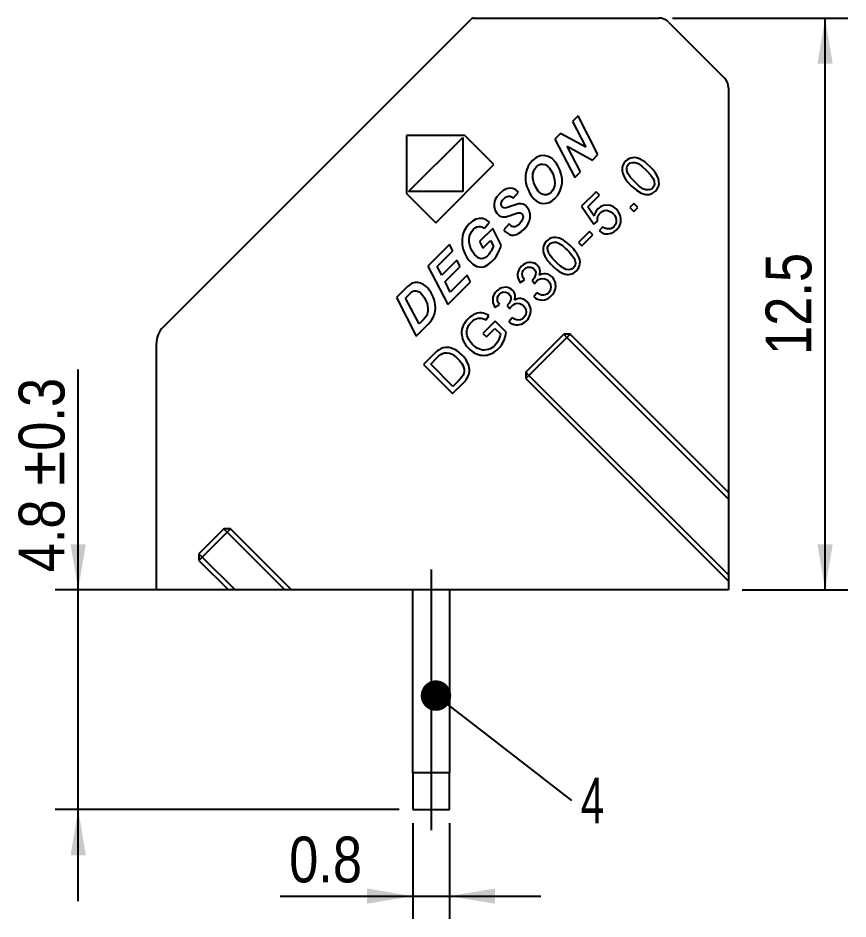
# Model space of a CAD drawing. Header units: millimetres. Extents: x 6 to 292, y 5 to 204.
# Drawn here: x 144.05 to 189.39, y 39.51 to 88.74 of the extents above; entities that cross this region are included whole.
import ezdxf
from ezdxf import colors
from ezdxf.entities.mleader import LeaderData, LeaderLine
from ezdxf.enums import TextEntityAlignment as Align
from ezdxf.lldxf.tags import DXFTag
from ezdxf.math import Vec2, Vec3

# ---------------------------------------------------------------- set-up
doc = ezdxf.new("R2010")
doc.units = ezdxf.units.MM
for name, color, linetype in [('200123617', 7, 'Continuous'), ('DV6_尺寸层', 7, 'Continuous'), ('尺寸层', 7, 'Continuous')]:
    doc.layers.add(name, color=color, linetype=linetype)
doc.styles.add('SEACAD_Arial_Narrow', font='ARIALN.TTF', dxfattribs={"width": 0.8})
tags = doc.linetypes.add('CENTER2', pattern=[28.575, 19.05, -3.175, 3.175, -3.175]).pattern_tags.tags
tags[10:11] = [DXFTag(74, 4), DXFTag(75, 0), DXFTag(340, '0'), DXFTag(46, 0.0), DXFTag(50, 0.0), DXFTag(44, 0.0), DXFTag(45, 0.0)]
tags[8:9] = [DXFTag(74, 4), DXFTag(75, 0), DXFTag(340, '0'), DXFTag(46, 0.0), DXFTag(50, 0.0), DXFTag(44, 0.0), DXFTag(45, 0.0)]
tags[6:7] = [DXFTag(74, 4), DXFTag(75, 0), DXFTag(340, '0'), DXFTag(46, 0.0), DXFTag(50, 0.0), DXFTag(44, 0.0), DXFTag(45, 0.0)]
tags[4:5] = [DXFTag(74, 4), DXFTag(75, 0), DXFTag(340, '0'), DXFTag(46, 0.0), DXFTag(50, 0.0), DXFTag(44, 0.0), DXFTag(45, 0.0)]
doc.dimstyles.new('DEGSON', dxfattribs={"dimtxt": 2.5, "dimasz": 2.5, "dimexe": 1.25, "dimexo": 0.75, "dimgap": 0.75, "dimtad": 1, "dimdec": 3, "dimlfac": 0.4, "dimdsep": 46, "dimtxsty": 'SEACAD_Arial_Narrow', "dimblk1": '_SE_FILLED', "dimblk2": '_SE_FILLED', "dimsah": 1, "dimcen": 1.25, "dimadec": 1, "dimazin": 0, "dimtfac": 0.7, "dimtdec": 3, "dimtmove": 0, "dimatfit": 3, "dimfxl": 1, "dimtolj": 1, "dimarcsym": 0})

# ---------------------------------------------------------------- blocks, each defined once
blk = doc.blocks.new('_DOT')
at = {"color": 0}
blk.add_line((0, 0), (-1, 0), dxfattribs=at)
at = {"color": 0, "const_width": 0.333}
blk.add_lwpolyline([(-0.1665, 0, 1), (0.1665, 0, 1)], format="xyb", close=True, dxfattribs=at)
blk = doc.blocks.new('SE6')
at = {"layer": '200123617', "color": 7, "linetype": 'Continuous'}
for p, q in [((151.982, 71.855), (168.793, 88.666)), ((168.97, 88.739), (179.055, 88.739)), ((179.586, 88.519), (182.646, 85.459)), ((182.866, 84.928), (182.866, 62.811)), ((174.651, 83.39), (174.347, 83.085)), ((175.735, 81.286), (174.651, 83.39)), ((174.347, 83.085), (175.072, 81.677)), ((168.457, 82.322), (165.279, 82.322)), ((165.279, 82.322), (165.279, 79.144)), ((170.048, 80.731), (168.457, 82.322)), ((173.692, 82.431), (173.386, 82.124)), ((175.072, 81.677), (173.692, 82.431)), ((165.391, 79.256), (168.345, 82.21)), ((168.345, 82.21), (168.345, 79.256)), ((173.386, 82.124), (174.47, 80.02)), ((174.775, 80.326), (174.047, 81.74)), ((174.047, 81.74), (175.429, 80.98)), ((175.429, 80.98), (175.735, 81.286)), ((172.026, 80.799), (171.922, 80.635)), ((172.159, 80.952), (172.026, 80.799)), ((172.362, 81.114), (172.159, 80.952)), ((172.576, 81.205), (172.362, 81.114)), ((172.485, 80.706), (172.603, 80.753)), ((172.8, 81.225), (172.576, 81.205)), ((172.603, 80.753), (172.73, 80.76)), ((172.73, 80.76), (172.857, 80.727)), ((173.022, 81.176), (172.8, 81.225)), ((173.227, 81.056), (173.022, 81.176)), ((173.415, 80.867), (173.227, 81.056)), ((173.55, 80.668), (173.415, 80.867)), ((177.149, 80.791), (177.084, 80.664)), ((177.248, 80.911), (177.149, 80.791)), ((177.336, 80.987), (177.248, 80.911)), ((177.428, 81.045), (177.336, 80.987)), ((177.337, 80.65), (177.408, 80.747)), ((177.408, 80.747), (177.508, 80.819)), ((177.525, 81.084), (177.428, 81.045)), ((177.508, 80.819), (177.628, 80.852)), ((177.625, 81.105), (177.525, 81.084)), ((177.727, 81.109), (177.625, 81.105)), ((177.628, 80.852), (177.766, 80.846)), ((177.833, 81.095), (177.727, 81.109)), ((177.766, 80.846), (177.932, 80.782)), ((177.942, 81.064), (177.833, 81.095)), ((177.932, 80.782), (178.137, 80.638)), ((178.053, 81.018), (177.942, 81.064)), ((178.169, 80.957), (178.053, 81.018)), ((178.292, 80.873), (178.169, 80.957)), ((178.43, 80.76), (178.292, 80.873)), ((178.581, 80.616), (178.43, 80.76)), ((166.87, 77.553), (170.048, 80.731)), ((171.796, 80.275), (171.773, 80.09)), ((171.845, 80.458), (171.796, 80.275)), ((171.922, 80.635), (171.845, 80.458)), ((172.185, 80.23), (172.248, 80.444)), ((172.248, 80.444), (172.376, 80.621)), ((172.376, 80.621), (172.485, 80.706)), ((172.857, 80.727), (172.978, 80.651)), ((172.978, 80.651), (173.093, 80.533)), ((173.093, 80.533), (173.185, 80.398)), ((173.185, 80.398), (173.261, 80.243)), ((173.655, 80.448), (173.55, 80.668)), ((173.731, 80.205), (173.655, 80.448)), ((174.47, 80.02), (174.775, 80.326)), ((177.084, 80.664), (177.053, 80.529)), ((177.053, 80.529), (177.054, 80.388)), ((177.054, 80.388), (177.085, 80.242)), ((177.303, 80.541), (177.337, 80.65)), ((177.307, 80.417), (177.303, 80.541)), ((177.375, 80.237), (177.307, 80.417)), ((178.137, 80.638), (178.38, 80.416)), ((178.38, 80.416), (178.601, 80.174)), ((178.749, 80.435), (178.581, 80.616)), ((178.881, 80.265), (178.749, 80.435)), ((178.976, 80.107), (178.881, 80.265)), ((171.773, 80.09), (171.776, 79.901)), ((171.776, 79.901), (171.803, 79.71)), ((172.185, 79.981), (172.185, 80.23)), ((172.238, 79.727), (172.185, 79.981)), ((173.261, 80.243), (173.321, 80.068)), ((173.321, 80.068), (173.359, 79.89)), ((173.359, 79.89), (173.37, 79.724)), ((173.771, 79.956), (173.731, 80.205)), ((173.772, 79.714), (173.771, 79.956)), ((177.085, 80.242), (177.146, 80.091)), ((177.146, 80.091), (177.241, 79.932)), ((177.241, 79.932), (177.373, 79.761)), ((177.373, 79.761), (177.543, 79.578)), ((177.521, 80.024), (177.375, 80.237)), ((177.743, 79.779), (177.521, 80.024)), ((177.986, 79.557), (177.743, 79.779)), ((178.601, 80.174), (178.744, 79.969)), ((178.744, 79.969), (178.809, 79.802)), ((178.809, 79.802), (178.816, 79.664)), ((179.037, 79.956), (178.976, 80.107)), ((179.068, 79.81), (179.037, 79.956)), ((179.069, 79.668), (179.068, 79.81)), ((170.553, 79.316), (170.367, 79.159)), ((170.736, 79.412), (170.553, 79.316)), ((170.918, 79.448), (170.736, 79.412)), ((171.091, 79.426), (170.918, 79.448)), ((171.252, 79.353), (171.091, 79.426)), ((171.398, 79.227), (171.252, 79.353)), ((171.803, 79.71), (171.855, 79.519)), ((171.855, 79.519), (171.931, 79.327)), ((171.931, 79.327), (171.998, 79.189)), ((172.333, 79.494), (172.238, 79.727)), ((172.471, 79.285), (172.333, 79.494)), ((172.574, 79.181), (172.471, 79.285)), ((173.256, 79.317), (173.177, 79.219)), ((173.315, 79.435), (173.256, 79.317)), ((173.354, 79.571), (173.315, 79.435)), ((173.37, 79.724), (173.354, 79.571)), ((173.653, 79.26), (173.732, 79.48)), ((173.732, 79.48), (173.772, 79.714)), ((177.543, 79.578), (177.831, 79.325)), ((177.831, 79.325), (178.1, 79.161)), ((178.19, 79.414), (177.986, 79.557)), ((178.357, 79.349), (178.19, 79.414)), ((178.495, 79.343), (178.357, 79.349)), ((178.614, 79.375), (178.495, 79.343)), ((178.713, 79.445), (178.614, 79.375)), ((178.784, 79.545), (178.713, 79.445)), ((178.713, 79.161), (178.874, 79.285)), ((178.816, 79.664), (178.784, 79.545)), ((178.874, 79.285), (178.973, 79.405)), ((178.973, 79.405), (179.039, 79.533)), ((179.039, 79.533), (179.069, 79.668)), ((165.279, 79.144), (166.87, 77.553)), ((168.345, 79.256), (165.391, 79.256)), ((170.109, 78.784), (170.063, 78.59)), ((170.21, 78.973), (170.109, 78.784)), ((170.367, 79.159), (170.21, 78.973)), ((170.468, 78.698), (170.518, 78.78)), ((170.518, 78.78), (170.595, 78.868)), ((170.595, 78.868), (170.686, 78.945)), ((170.686, 78.945), (170.773, 78.992)), ((170.773, 78.992), (170.858, 79.009)), ((170.858, 79.009), (170.94, 78.998)), ((170.94, 78.998), (171.019, 78.961)), ((171.019, 78.961), (171.096, 78.897)), ((171.096, 78.897), (171.398, 79.227)), ((171.998, 79.189), (172.072, 79.065)), ((172.072, 79.065), (172.152, 78.954)), ((172.152, 78.954), (172.25, 78.848)), ((172.25, 78.848), (172.36, 78.757)), ((172.689, 79.112), (172.574, 79.181)), ((172.815, 79.079), (172.689, 79.112)), ((172.944, 79.085), (172.815, 79.079)), ((173.065, 79.131), (172.944, 79.085)), ((173.177, 79.219), (173.065, 79.131)), ((173.234, 78.751), (173.385, 78.879)), ((173.385, 78.879), (173.537, 79.06)), ((173.537, 79.06), (173.653, 79.26)), ((175.636, 79.242), (174.844, 78.45)), ((175.188, 78.42), (175.823, 79.055)), ((175.823, 79.055), (175.636, 79.242)), ((178.1, 79.161), (178.347, 79.088)), ((178.347, 79.088), (178.537, 79.095)), ((178.537, 79.095), (178.713, 79.161)), ((170.063, 78.59), (170.067, 78.402)), ((170.067, 78.402), (170.117, 78.23)), ((170.442, 78.55), (170.444, 78.621)), ((170.458, 78.486), (170.442, 78.55)), ((170.444, 78.621), (170.468, 78.698)), ((170.493, 78.429), (170.458, 78.486)), ((170.537, 78.387), (170.493, 78.429)), ((170.588, 78.363), (170.537, 78.387)), ((170.647, 78.356), (170.588, 78.363)), ((170.727, 78.368), (170.647, 78.356)), ((170.842, 78.4), (170.727, 78.368)), ((170.994, 78.453), (170.842, 78.4)), ((171.221, 78.532), (170.994, 78.453)), ((171.394, 78.578), (171.221, 78.532)), ((171.515, 78.59), (171.394, 78.578)), ((171.648, 78.564), (171.515, 78.59)), ((171.768, 78.497), (171.648, 78.564)), ((171.875, 78.391), (171.768, 78.497)), ((171.976, 78.224), (171.875, 78.391)), ((172.36, 78.757), (172.484, 78.681)), ((172.484, 78.681), (172.62, 78.628)), ((172.62, 78.628), (172.765, 78.607)), ((172.765, 78.607), (172.921, 78.617)), ((172.921, 78.617), (173.079, 78.663)), ((173.079, 78.663), (173.234, 78.751)), ((174.844, 78.45), (175.508, 77.478)), ((175.529, 77.906), (175.188, 78.42)), ((175.73, 78.307), (175.638, 78.193)), ((175.878, 78.423), (175.73, 78.307)), ((176.043, 78.492), (175.878, 78.423)), ((176.227, 78.514), (176.043, 78.492)), ((176.412, 78.489), (176.227, 78.514)), ((176.583, 78.413), (176.412, 78.489)), ((176.741, 78.286), (176.583, 78.413)), ((176.865, 78.135), (176.741, 78.286)), ((177.696, 78.607), (177.473, 78.384)), ((177.473, 78.384), (177.696, 78.161)), ((177.919, 78.384), (177.696, 78.607)), ((177.696, 78.161), (177.919, 78.384)), ((169.251, 77.787), (169.064, 77.742)), ((169.437, 77.776), (169.251, 77.787)), ((170.117, 78.23), (170.213, 78.073)), ((170.213, 78.073), (170.284, 77.997)), ((170.284, 77.997), (170.36, 77.939)), ((170.36, 77.939), (170.441, 77.898)), ((170.441, 77.898), (170.526, 77.876)), ((170.526, 77.876), (170.612, 77.869)), ((170.612, 77.869), (170.7, 77.878)), ((170.7, 77.878), (170.802, 77.903)), ((170.802, 77.903), (170.932, 77.943)), ((170.932, 77.943), (171.09, 77.999)), ((171.09, 77.999), (171.24, 78.053)), ((171.24, 78.053), (171.35, 78.085)), ((171.35, 78.085), (171.419, 78.097)), ((171.419, 78.097), (171.483, 78.09)), ((171.483, 78.09), (171.539, 78.066)), ((171.539, 78.066), (171.585, 78.022)), ((171.585, 78.022), (171.623, 77.957)), ((171.637, 77.796), (171.607, 77.703)), ((171.623, 77.957), (171.64, 77.882)), ((171.64, 77.882), (171.637, 77.796)), ((172.027, 78.035), (171.976, 78.224)), ((171.976, 77.606), (172.028, 77.824)), ((172.028, 77.824), (172.027, 78.035)), ((175.571, 78.059), (175.529, 77.906)), ((175.638, 78.193), (175.571, 78.059)), ((175.705, 77.713), (175.708, 77.79)), ((175.708, 77.79), (175.723, 77.869)), ((175.723, 77.869), (175.752, 77.945)), ((175.752, 77.945), (175.795, 78.016)), ((175.795, 78.016), (175.851, 78.082)), ((175.851, 78.082), (175.957, 78.166)), ((175.957, 78.166), (176.071, 78.216)), ((176.071, 78.216), (176.194, 78.232)), ((176.194, 78.232), (176.318, 78.211)), ((176.318, 78.211), (176.437, 78.155)), ((176.437, 78.155), (176.551, 78.061)), ((176.551, 78.061), (176.65, 77.941)), ((176.65, 77.941), (176.711, 77.814)), ((176.711, 77.814), (176.736, 77.681)), ((176.948, 77.968), (176.865, 78.135)), ((176.989, 77.787), (176.948, 77.968)), ((176.982, 77.565), (176.989, 77.787)), ((168.531, 77.293), (168.413, 77.08)), ((168.694, 77.486), (168.531, 77.293)), ((168.878, 77.642), (168.694, 77.486)), ((169.064, 77.742), (168.878, 77.642)), ((169.025, 77.272), (169.12, 77.321)), ((169.12, 77.321), (169.219, 77.344)), ((169.219, 77.344), (169.32, 77.34)), ((169.32, 77.34), (169.424, 77.307)), ((169.424, 77.307), (169.53, 77.248)), ((169.621, 77.711), (169.437, 77.776)), ((169.53, 77.248), (169.804, 77.592)), ((169.804, 77.592), (169.621, 77.711)), ((170.885, 77.501), (170.587, 77.171)), ((170.972, 77.411), (170.885, 77.501)), ((171.048, 77.353), (170.972, 77.411)), ((171.114, 77.328), (171.048, 77.353)), ((171.218, 77.337), (171.114, 77.328)), ((171.331, 77.394), (171.218, 77.337)), ((171.455, 77.499), (171.331, 77.394)), ((171.547, 77.604), (171.455, 77.499)), ((171.607, 77.703), (171.547, 77.604)), ((171.696, 77.193), (171.866, 77.395)), ((171.866, 77.395), (171.976, 77.606)), ((175.508, 77.478), (175.715, 77.638)), ((175.715, 77.638), (175.705, 77.713)), ((175.996, 77.331), (175.808, 77.108)), ((176.11, 77.261), (175.996, 77.331)), ((176.604, 77.336), (176.521, 77.27)), ((176.681, 77.437), (176.604, 77.336)), ((176.725, 77.552), (176.681, 77.437)), ((176.736, 77.681), (176.725, 77.552)), ((176.764, 77.175), (176.907, 77.361)), ((176.907, 77.361), (176.982, 77.565)), ((168.339, 76.848), (168.308, 76.604)), ((168.413, 77.08), (168.339, 76.848)), ((168.69, 76.657), (168.714, 76.811)), ((168.714, 76.811), (168.765, 76.954)), ((168.765, 76.954), (168.838, 77.081)), ((168.838, 77.081), (168.933, 77.195)), ((168.933, 77.195), (169.025, 77.272)), ((169.984, 77.238), (169.271, 76.524)), ((170.449, 76.334), (169.984, 77.238)), ((170.587, 77.171), (170.683, 77.061)), ((170.683, 77.061), (170.786, 76.976)), ((170.786, 76.976), (170.896, 76.914)), ((170.896, 76.914), (171.015, 76.881)), ((171.015, 76.881), (171.142, 76.88)), ((171.142, 76.88), (171.279, 76.913)), ((171.279, 76.913), (171.42, 76.977)), ((171.42, 76.977), (171.559, 77.07)), ((171.559, 77.07), (171.696, 77.193)), ((175.266, 77.08), (174.665, 76.479)), ((174.862, 76.283), (175.462, 76.883)), ((175.462, 76.883), (175.266, 77.08)), ((175.808, 77.108), (175.96, 77.009)), ((175.96, 77.009), (176.119, 76.954)), ((176.22, 77.221), (176.11, 77.261)), ((176.119, 76.954), (176.288, 76.942)), ((176.327, 77.211), (176.22, 77.221)), ((176.288, 76.942), (176.456, 76.975)), ((176.429, 77.228), (176.327, 77.211)), ((176.521, 77.27), (176.429, 77.228)), ((176.456, 76.975), (176.615, 77.053)), ((176.615, 77.053), (176.764, 77.175)), ((167.629, 76.368), (166.448, 75.186)), ((167.811, 76.016), (167.629, 76.368)), ((168.308, 76.604), (168.321, 76.351)), ((168.321, 76.351), (168.377, 76.091)), ((168.697, 76.493), (168.69, 76.657)), ((168.734, 76.32), (168.697, 76.493)), ((168.798, 76.146), (168.734, 76.32)), ((169.271, 76.524), (169.452, 76.172)), ((169.452, 76.172), (169.859, 76.579)), ((169.859, 76.579), (170.02, 76.267)), ((170.404, 76.186), (170.449, 76.334)), ((172.796, 76.369), (172.757, 76.272)), ((172.855, 76.462), (172.796, 76.369)), ((172.932, 76.551), (172.855, 76.462)), ((173.02, 76.627), (172.932, 76.551)), ((173.112, 76.685), (173.02, 76.627)), ((173.021, 76.291), (173.092, 76.387)), ((173.092, 76.387), (173.165, 76.445)), ((173.208, 76.724), (173.112, 76.685)), ((173.165, 76.445), (173.249, 76.48)), ((173.308, 76.745), (173.208, 76.724)), ((173.249, 76.48), (173.344, 76.494)), ((173.411, 76.749), (173.308, 76.745)), ((173.344, 76.494), (173.449, 76.486)), ((173.517, 76.735), (173.411, 76.749)), ((173.449, 76.486), (173.507, 76.471)), ((173.507, 76.471), (173.57, 76.445)), ((173.625, 76.704), (173.517, 76.735)), ((173.57, 76.445), (173.639, 76.408)), ((173.737, 76.658), (173.625, 76.704)), ((173.639, 76.408), (173.713, 76.36)), ((173.713, 76.36), (173.793, 76.301)), ((173.852, 76.597), (173.737, 76.658)), ((173.925, 76.55), (173.852, 76.597)), ((174.002, 76.493), (173.925, 76.55)), ((174.084, 76.425), (174.002, 76.493)), ((174.172, 76.346), (174.084, 76.425)), ((174.264, 76.257), (174.172, 76.346)), ((174.665, 76.479), (174.862, 76.283)), ((166.957, 75.163), (167.811, 76.016)), ((168.377, 76.091), (168.454, 75.879)), ((168.454, 75.879), (168.555, 75.683)), ((168.884, 75.982), (168.798, 76.146)), ((168.994, 75.826), (168.884, 75.982)), ((169.113, 75.7), (168.994, 75.826)), ((169.771, 75.822), (169.703, 75.747)), ((169.834, 75.905), (169.771, 75.822)), ((169.893, 75.997), (169.834, 75.905)), ((169.944, 76.091), (169.893, 75.997)), ((169.987, 76.181), (169.944, 76.091)), ((170.02, 76.267), (169.987, 76.181)), ((170.167, 75.713), (170.262, 75.871)), ((170.262, 75.871), (170.341, 76.032)), ((170.341, 76.032), (170.404, 76.186)), ((172.737, 76.17), (172.735, 76.064)), ((172.735, 76.064), (172.75, 75.956)), ((172.757, 76.272), (172.737, 76.17)), ((172.75, 75.956), (172.782, 75.845)), ((172.782, 75.845), (172.83, 75.732)), ((172.987, 76.181), (173.021, 76.291)), ((172.991, 76.058), (172.987, 76.181)), ((173.005, 76.002), (172.991, 76.058)), ((173.028, 75.942), (173.005, 76.002)), ((173.059, 75.878), (173.028, 75.942)), ((173.099, 75.811), (173.059, 75.878)), ((173.793, 76.301), (173.877, 76.23)), ((173.877, 76.23), (173.968, 76.149)), ((173.968, 76.149), (174.063, 76.056)), ((174.063, 76.056), (174.155, 75.961)), ((174.155, 75.961), (174.236, 75.871)), ((174.236, 75.871), (174.306, 75.787)), ((174.34, 76.178), (174.264, 76.257)), ((174.41, 76.101), (174.34, 76.178)), ((174.473, 76.026), (174.41, 76.101)), ((174.53, 75.953), (174.473, 76.026)), ((174.579, 75.883), (174.53, 75.953)), ((174.622, 75.814), (174.579, 75.883)), ((168.028, 75.51), (167.203, 74.685)), ((168.209, 75.158), (168.028, 75.51)), ((168.555, 75.683), (168.68, 75.503)), ((168.68, 75.503), (168.894, 75.29)), ((169.232, 75.62), (169.113, 75.7)), ((169.35, 75.586), (169.232, 75.62)), ((169.468, 75.597), (169.35, 75.586)), ((169.585, 75.651), (169.468, 75.597)), ((169.703, 75.747), (169.585, 75.651)), ((169.744, 75.27), (169.939, 75.435)), ((169.939, 75.435), (170.059, 75.568)), ((170.059, 75.568), (170.167, 75.713)), ((171.849, 75.356), (171.742, 75.312)), ((171.958, 75.381), (171.849, 75.356)), ((172.064, 75.386), (171.958, 75.381)), ((172.169, 75.371), (172.064, 75.386)), ((172.267, 75.338), (172.169, 75.371)), ((172.355, 75.289), (172.267, 75.338)), ((172.83, 75.732), (172.866, 75.665)), ((172.866, 75.665), (172.909, 75.596)), ((172.909, 75.596), (172.959, 75.525)), ((172.959, 75.525), (173.015, 75.452)), ((173.015, 75.452), (173.079, 75.376)), ((173.079, 75.376), (173.149, 75.299)), ((173.147, 75.74), (173.099, 75.811)), ((173.204, 75.665), (173.147, 75.74)), ((173.27, 75.587), (173.204, 75.665)), ((173.344, 75.505), (173.27, 75.587)), ((173.427, 75.42), (173.344, 75.505)), ((173.522, 75.328), (173.427, 75.42)), ((173.612, 75.246), (173.522, 75.328)), ((174.306, 75.787), (174.366, 75.708)), ((174.366, 75.708), (174.414, 75.634)), ((174.414, 75.634), (174.451, 75.565)), ((174.451, 75.565), (174.477, 75.502)), ((174.477, 75.502), (174.492, 75.443)), ((174.5, 75.338), (174.487, 75.243)), ((174.492, 75.443), (174.5, 75.338)), ((174.658, 75.748), (174.622, 75.814)), ((174.707, 75.634), (174.658, 75.748)), ((174.739, 75.523), (174.707, 75.634)), ((174.754, 75.415), (174.739, 75.523)), ((174.752, 75.309), (174.754, 75.415)), ((166.448, 75.186), (167.531, 73.082)), ((167.203, 74.685), (166.957, 75.163)), ((167.384, 74.333), (168.209, 75.158)), ((168.894, 75.29), (169.122, 75.166)), ((169.122, 75.166), (169.366, 75.13)), ((169.366, 75.13), (169.553, 75.168)), ((169.553, 75.168), (169.744, 75.27)), ((171.36, 74.84), (171.345, 74.748)), ((171.388, 74.929), (171.36, 74.84)), ((171.429, 75.014), (171.388, 74.929)), ((171.484, 75.095), (171.429, 75.014)), ((171.553, 75.172), (171.484, 75.095)), ((171.644, 75.25), (171.553, 75.172)), ((171.6, 74.754), (171.615, 74.849)), ((171.615, 74.849), (171.654, 74.936)), ((171.742, 75.312), (171.644, 75.25)), ((171.654, 74.936), (171.718, 75.015)), ((171.718, 75.015), (171.798, 75.08)), ((171.798, 75.08), (171.884, 75.119)), ((171.884, 75.119), (171.976, 75.133)), ((171.976, 75.133), (172.068, 75.122)), ((172.068, 75.122), (172.151, 75.087)), ((172.151, 75.087), (172.227, 75.028)), ((172.227, 75.028), (172.299, 74.934)), ((172.299, 74.934), (172.332, 74.834)), ((172.332, 74.834), (172.328, 74.727)), ((172.432, 75.224), (172.355, 75.289)), ((172.493, 75.151), (172.432, 75.224)), ((172.537, 75.07), (172.493, 75.151)), ((172.565, 74.981), (172.537, 75.07)), ((172.564, 74.786), (172.574, 74.885)), ((172.574, 74.885), (172.565, 74.981)), ((173.149, 75.299), (173.226, 75.219)), ((173.226, 75.219), (173.307, 75.141)), ((173.307, 75.141), (173.386, 75.07)), ((173.386, 75.07), (173.464, 75.005)), ((173.464, 75.005), (173.54, 74.947)), ((173.54, 74.947), (173.615, 74.896)), ((173.697, 75.176), (173.612, 75.246)), ((173.615, 74.896), (173.688, 74.852)), ((173.688, 74.852), (173.759, 74.814)), ((173.776, 75.117), (173.697, 75.176)), ((173.85, 75.069), (173.776, 75.117)), ((173.919, 75.032), (173.85, 75.069)), ((173.982, 75.006), (173.919, 75.032)), ((174.04, 74.99), (173.982, 75.006)), ((174.146, 74.982), (174.04, 74.99)), ((174.24, 74.996), (174.146, 74.982)), ((174.323, 75.03), (174.24, 74.996)), ((174.396, 75.087), (174.323, 75.03)), ((174.453, 75.16), (174.396, 75.087)), ((174.396, 74.802), (174.478, 74.857)), ((174.487, 75.243), (174.453, 75.16)), ((174.478, 74.857), (174.556, 74.926)), ((174.556, 74.926), (174.634, 75.016)), ((174.634, 75.016), (174.693, 75.11)), ((174.693, 75.11), (174.732, 75.207)), ((174.732, 75.207), (174.752, 75.309)), ((168.596, 74.679), (167.669, 73.752)), ((168.776, 74.327), (168.596, 74.679)), ((171.345, 74.748), (171.345, 74.654)), ((171.345, 74.654), (171.359, 74.561)), ((171.359, 74.561), (171.387, 74.467)), ((171.387, 74.467), (171.43, 74.374)), ((171.43, 74.374), (171.487, 74.281)), ((171.487, 74.281), (171.717, 74.441)), ((171.611, 74.654), (171.6, 74.754)), ((171.65, 74.549), (171.611, 74.654)), ((171.717, 74.441), (171.65, 74.549)), ((172.148, 74.419), (172.135, 74.408)), ((172.135, 74.408), (172.285, 74.215)), ((172.159, 74.429), (172.148, 74.419)), ((172.169, 74.437), (172.159, 74.429)), ((172.242, 74.525), (172.169, 74.437)), ((172.295, 74.621), (172.242, 74.525)), ((172.328, 74.727), (172.295, 74.621)), ((172.363, 74.332), (172.4, 74.374)), ((172.4, 74.374), (172.495, 74.45)), ((172.495, 74.45), (172.599, 74.495)), ((172.535, 74.682), (172.564, 74.786)), ((172.652, 74.74), (172.535, 74.682)), ((172.599, 74.495), (172.712, 74.511)), ((172.77, 74.768), (172.652, 74.74)), ((172.712, 74.511), (172.824, 74.496)), ((172.89, 74.767), (172.77, 74.768)), ((172.824, 74.496), (172.927, 74.451)), ((173.007, 74.736), (172.89, 74.767)), ((172.927, 74.451), (173.021, 74.376)), ((173.118, 74.676), (173.007, 74.736)), ((173.021, 74.376), (173.1, 74.277)), ((173.224, 74.588), (173.118, 74.676)), ((173.287, 74.516), (173.224, 74.588)), ((173.339, 74.439), (173.287, 74.516)), ((173.379, 74.358), (173.339, 74.439)), ((173.406, 74.271), (173.379, 74.358)), ((173.759, 74.814), (173.829, 74.783)), ((173.829, 74.783), (173.898, 74.758)), ((173.898, 74.758), (173.965, 74.741)), ((173.965, 74.741), (174.03, 74.73)), ((174.03, 74.73), (174.127, 74.726)), ((174.127, 74.726), (174.221, 74.737)), ((174.221, 74.737), (174.31, 74.762)), ((174.31, 74.762), (174.396, 74.802)), ((165.152, 73.89), (164.722, 73.461)), ((165.258, 73.995), (165.152, 73.89)), ((165.336, 74.069), (165.258, 73.995)), ((165.386, 74.114), (165.336, 74.069)), ((165.457, 74.167), (165.386, 74.114)), ((165.528, 74.211), (165.457, 74.167)), ((165.599, 74.246), (165.528, 74.211)), ((165.669, 74.27), (165.599, 74.246)), ((165.741, 74.286), (165.669, 74.27)), ((165.815, 74.292), (165.741, 74.286)), ((165.891, 74.289), (165.815, 74.292)), ((165.966, 74.277), (165.891, 74.289)), ((166.043, 74.255), (165.966, 74.277)), ((166.119, 74.223), (166.043, 74.255)), ((166.196, 74.181), (166.119, 74.223)), ((166.272, 74.129), (166.196, 74.181)), ((166.347, 74.066), (166.272, 74.129)), ((166.421, 73.993), (166.347, 74.066)), ((166.493, 73.909), (166.421, 73.993)), ((166.629, 73.714), (166.493, 73.909)), ((167.669, 73.752), (167.384, 74.333)), ((167.531, 73.082), (168.776, 74.327)), ((170.284, 73.891), (170.193, 73.813)), ((170.383, 73.952), (170.284, 73.891)), ((170.489, 73.996), (170.383, 73.952)), ((170.598, 74.022), (170.489, 73.996)), ((170.705, 74.027), (170.598, 74.022)), ((170.809, 74.011), (170.705, 74.027)), ((170.907, 73.978), (170.809, 74.011)), ((170.995, 73.929), (170.907, 73.978)), ((171.073, 73.864), (170.995, 73.929)), ((171.133, 73.792), (171.073, 73.864)), ((172.285, 74.215), (172.324, 74.279)), ((172.324, 74.279), (172.363, 74.332)), ((173.1, 74.277), (173.147, 74.166)), ((173.148, 73.924), (173.102, 73.814)), ((173.147, 74.166), (173.163, 74.045)), ((173.163, 74.045), (173.148, 73.924)), ((173.362, 73.802), (173.396, 73.892)), ((173.396, 73.892), (173.417, 73.986)), ((173.422, 74.179), (173.406, 74.271)), ((173.417, 73.986), (173.425, 74.083)), ((173.425, 74.083), (173.422, 74.179)), ((164.722, 73.461), (165.805, 71.356)), ((165.228, 73.44), (165.418, 73.63)), ((165.959, 72.022), (165.228, 73.44)), ((165.418, 73.63), (165.507, 73.714)), ((165.507, 73.714), (165.58, 73.774)), ((165.58, 73.774), (165.637, 73.81)), ((165.637, 73.81), (165.71, 73.832)), ((165.71, 73.832), (165.789, 73.835)), ((165.789, 73.835), (165.873, 73.819)), ((165.873, 73.819), (165.962, 73.776)), ((165.962, 73.776), (166.056, 73.7)), ((166.056, 73.7), (166.155, 73.59)), ((166.155, 73.59), (166.26, 73.442)), ((166.26, 73.442), (166.34, 73.292)), ((166.731, 73.512), (166.629, 73.714)), ((166.801, 73.303), (166.731, 73.512)), ((169.986, 73.388), (169.985, 73.295)), ((170, 73.481), (169.986, 73.388)), ((170.028, 73.569), (170, 73.481)), ((170.069, 73.654), (170.028, 73.569)), ((170.125, 73.735), (170.069, 73.654)), ((170.193, 73.813), (170.125, 73.735)), ((170.24, 73.395), (170.255, 73.489)), ((170.251, 73.294), (170.24, 73.395)), ((170.255, 73.489), (170.294, 73.576)), ((170.294, 73.576), (170.358, 73.656)), ((170.358, 73.656), (170.438, 73.72)), ((170.438, 73.72), (170.524, 73.759)), ((170.524, 73.759), (170.617, 73.773)), ((170.617, 73.773), (170.708, 73.762)), ((170.708, 73.762), (170.792, 73.727)), ((170.792, 73.727), (170.867, 73.668)), ((170.867, 73.668), (170.939, 73.574)), ((170.968, 73.367), (170.935, 73.262)), ((170.939, 73.574), (170.973, 73.474)), ((170.973, 73.474), (170.968, 73.367)), ((171.177, 73.711), (171.133, 73.792)), ((171.176, 73.323), (171.205, 73.426)), ((171.292, 73.381), (171.176, 73.323)), ((171.205, 73.621), (171.177, 73.711)), ((171.215, 73.526), (171.205, 73.621)), ((171.205, 73.426), (171.215, 73.526)), ((171.41, 73.409), (171.292, 73.381)), ((171.53, 73.407), (171.41, 73.409)), ((171.647, 73.376), (171.53, 73.407)), ((171.759, 73.317), (171.647, 73.376)), ((172.402, 73.718), (172.232, 73.496)), ((172.232, 73.496), (172.321, 73.432)), ((172.321, 73.432), (172.414, 73.384)), ((172.53, 73.645), (172.402, 73.718)), ((172.414, 73.384), (172.51, 73.351)), ((172.648, 73.603), (172.53, 73.645)), ((172.755, 73.593), (172.648, 73.603)), ((172.854, 73.61), (172.755, 73.593)), ((172.817, 73.344), (172.915, 73.373)), ((172.944, 73.651), (172.854, 73.61)), ((172.915, 73.373), (173.01, 73.418)), ((173.026, 73.716), (172.944, 73.651)), ((173.01, 73.418), (173.1, 73.478)), ((173.102, 73.814), (173.026, 73.716)), ((173.1, 73.478), (173.186, 73.554)), ((173.186, 73.554), (173.257, 73.633)), ((173.257, 73.633), (173.316, 73.716)), ((173.316, 73.716), (173.362, 73.802)), ((166.34, 73.292), (166.396, 73.14)), ((166.396, 73.14), (166.429, 72.991)), ((166.429, 72.991), (166.444, 72.85)), ((166.84, 73.094), (166.801, 73.303)), ((166.835, 72.703), (166.851, 72.894)), ((166.851, 72.894), (166.84, 73.094)), ((169.985, 73.295), (169.999, 73.201)), ((169.999, 73.201), (170.027, 73.108)), ((170.027, 73.108), (170.07, 73.014)), ((170.07, 73.014), (170.127, 72.921)), ((170.127, 72.921), (170.357, 73.082)), ((170.29, 73.19), (170.251, 73.294)), ((170.357, 73.082), (170.29, 73.19)), ((170.789, 73.059), (170.775, 73.048)), ((170.775, 73.048), (170.925, 72.855)), ((170.8, 73.069), (170.789, 73.059)), ((170.809, 73.078), (170.8, 73.069)), ((170.882, 73.165), (170.809, 73.078)), ((170.935, 73.262), (170.882, 73.165)), ((170.925, 72.855), (170.965, 72.919)), ((170.965, 72.919), (171.003, 72.972)), ((171.003, 72.972), (171.041, 73.015)), ((171.041, 73.015), (171.136, 73.09)), ((171.136, 73.09), (171.239, 73.135)), ((171.239, 73.135), (171.352, 73.151)), ((171.352, 73.151), (171.464, 73.136)), ((171.464, 73.136), (171.567, 73.092)), ((171.567, 73.092), (171.662, 73.017)), ((171.662, 73.017), (171.74, 72.917)), ((171.74, 72.917), (171.787, 72.807)), ((171.864, 73.228), (171.759, 73.317)), ((171.928, 73.156), (171.864, 73.228)), ((171.979, 73.08), (171.928, 73.156)), ((172.019, 72.998), (171.979, 73.08)), ((172.047, 72.911), (172.019, 72.998)), ((172.062, 72.82), (172.047, 72.911)), ((172.51, 73.351), (172.61, 73.333)), ((172.61, 73.333), (172.713, 73.331)), ((172.713, 73.331), (172.817, 73.344)), ((166.313, 72.396), (166.232, 72.3)), ((166.367, 72.475), (166.313, 72.396)), ((166.402, 72.549), (166.367, 72.475)), ((166.427, 72.629), (166.402, 72.549)), ((166.441, 72.716), (166.427, 72.629)), ((166.444, 72.85), (166.441, 72.716)), ((166.66, 72.258), (166.742, 72.409)), ((166.742, 72.409), (166.801, 72.558)), ((166.801, 72.558), (166.835, 72.703)), ((168.732, 72.385), (168.644, 72.304)), ((168.822, 72.454), (168.732, 72.385)), ((168.916, 72.513), (168.822, 72.454)), ((169.012, 72.56), (168.916, 72.513)), ((169.14, 72.604), (169.012, 72.56)), ((169.265, 72.625), (169.14, 72.604)), ((169.386, 72.623), (169.265, 72.625)), ((169.477, 72.607), (169.386, 72.623)), ((169.571, 72.578), (169.477, 72.607)), ((169.668, 72.537), (169.571, 72.578)), ((169.629, 72.241), (169.767, 72.483)), ((169.767, 72.483), (169.668, 72.537)), ((171.743, 72.455), (171.666, 72.357)), ((171.789, 72.564), (171.743, 72.455)), ((171.787, 72.807), (171.804, 72.685)), ((171.804, 72.685), (171.789, 72.564)), ((171.956, 72.356), (172.003, 72.443)), ((172.003, 72.443), (172.036, 72.532)), ((172.036, 72.532), (172.057, 72.626)), ((172.057, 72.626), (172.066, 72.723)), ((172.066, 72.723), (172.062, 72.82)), ((165.805, 71.356), (166.367, 71.917)), ((166.125, 72.188), (165.959, 72.022)), ((166.232, 72.3), (166.125, 72.188)), ((166.367, 71.917), (166.494, 72.05)), ((166.494, 72.05), (166.592, 72.163)), ((166.592, 72.163), (166.66, 72.258)), ((168.354, 71.879), (168.321, 71.787)), ((168.395, 71.968), (168.354, 71.879)), ((168.445, 72.056), (168.395, 71.968)), ((168.503, 72.141), (168.445, 72.056)), ((168.569, 72.224), (168.503, 72.141)), ((168.644, 72.304), (168.569, 72.224)), ((168.62, 71.831), (168.67, 71.93)), ((168.67, 71.93), (168.738, 72.028)), ((168.738, 72.028), (168.825, 72.125)), ((168.825, 72.125), (168.908, 72.198)), ((168.908, 72.198), (168.995, 72.257)), ((168.995, 72.257), (169.086, 72.302)), ((169.086, 72.302), (169.178, 72.332)), ((169.178, 72.332), (169.266, 72.346)), ((169.266, 72.346), (169.349, 72.343)), ((169.349, 72.343), (169.435, 72.325)), ((169.435, 72.325), (169.528, 72.29)), ((170.125, 72.173), (169.453, 71.498)), ((169.528, 72.29), (169.629, 72.241)), ((170.715, 71.582), (170.125, 72.173)), ((171.042, 72.358), (170.873, 72.137)), ((170.873, 72.137), (170.962, 72.073)), ((170.962, 72.073), (171.054, 72.024)), ((171.17, 72.285), (171.042, 72.358)), ((171.054, 72.024), (171.151, 71.991)), ((171.151, 71.991), (171.251, 71.973)), ((171.288, 72.244), (171.17, 72.285)), ((171.251, 71.973), (171.354, 71.971)), ((171.396, 72.233), (171.288, 72.244)), ((171.354, 71.971), (171.457, 71.984)), ((171.494, 72.25), (171.396, 72.233)), ((171.457, 71.984), (171.556, 72.013)), ((171.585, 72.291), (171.494, 72.25)), ((171.556, 72.013), (171.65, 72.058)), ((171.666, 72.357), (171.585, 72.291)), ((171.65, 72.058), (171.741, 72.118)), ((171.741, 72.118), (171.827, 72.194)), ((171.827, 72.194), (171.898, 72.273)), ((171.898, 72.273), (171.956, 72.356)), ((168.286, 71.598), (168.284, 71.502)), ((168.284, 71.502), (168.293, 71.405)), ((168.298, 71.693), (168.286, 71.598)), ((168.293, 71.405), (168.312, 71.307)), ((168.321, 71.787), (168.298, 71.693)), ((168.565, 71.546), (168.568, 71.638)), ((168.575, 71.457), (168.565, 71.546)), ((168.568, 71.638), (168.586, 71.733)), ((168.594, 71.371), (168.575, 71.457)), ((168.586, 71.733), (168.62, 71.831)), ((169.453, 71.498), (169.639, 71.311)), ((169.639, 71.311), (170.106, 71.779)), ((170.106, 71.779), (170.403, 71.482)), ((170.39, 71.392), (170.362, 71.288)), ((170.403, 71.482), (170.39, 71.392)), ((170.679, 71.368), (170.7, 71.473)), ((170.7, 71.473), (170.715, 71.582)), ((171.79, 69.389), (173.862, 71.461)), ((173.862, 71.461), (174.039, 71.284)), ((174.216, 71.461), (173.862, 71.461)), ((174.039, 71.284), (174.216, 71.461)), ((182.866, 62.811), (174.216, 71.461)), ((151.616, 57.489), (151.616, 70.971)), ((168.312, 71.307), (168.341, 71.208)), ((168.341, 71.208), (168.374, 71.124)), ((168.374, 71.124), (168.411, 71.043)), ((168.411, 71.043), (168.454, 70.964)), ((168.454, 70.964), (168.502, 70.888)), ((168.622, 71.288), (168.594, 71.371)), ((168.671, 71.186), (168.622, 71.288)), ((168.73, 71.089), (168.671, 71.186)), ((168.801, 70.996), (168.73, 71.089)), ((168.882, 70.907), (168.801, 70.996)), ((168.967, 70.828), (168.882, 70.907)), ((170.188, 70.949), (170.104, 70.853)), ((170.26, 71.056), (170.188, 70.949)), ((170.318, 71.173), (170.26, 71.056)), ((170.362, 71.288), (170.318, 71.173)), ((170.433, 70.823), (170.488, 70.903)), ((170.488, 70.903), (170.538, 70.987)), ((170.538, 70.987), (170.582, 71.076)), ((170.582, 71.076), (170.62, 71.169)), ((170.62, 71.169), (170.652, 71.266)), ((170.652, 71.266), (170.679, 71.368)), ((171.967, 69.212), (174.039, 71.284)), ((174.039, 71.284), (182.866, 62.457)), ((166.836, 70.439), (166.747, 70.353)), ((166.916, 70.511), (166.836, 70.439)), ((166.989, 70.569), (166.916, 70.511)), ((167.053, 70.613), (166.989, 70.569)), ((167.167, 70.673), (167.053, 70.613)), ((167.151, 70.352), (167.237, 70.402)), ((167.282, 70.713), (167.167, 70.673)), ((167.237, 70.402), (167.351, 70.436)), ((167.4, 70.733), (167.282, 70.713)), ((167.351, 70.436), (167.477, 70.442)), ((167.493, 70.736), (167.4, 70.733)), ((167.477, 70.442), (167.616, 70.421)), ((167.586, 70.729), (167.493, 70.736)), ((167.678, 70.712), (167.586, 70.729)), ((167.616, 70.421), (167.688, 70.399)), ((167.769, 70.686), (167.678, 70.712)), ((167.86, 70.649), (167.769, 70.686)), ((167.951, 70.604), (167.86, 70.649)), ((168.041, 70.549), (167.951, 70.604)), ((168.129, 70.486), (168.041, 70.549)), ((168.216, 70.414), (168.129, 70.486)), ((168.301, 70.334), (168.216, 70.414)), ((168.502, 70.888), (168.555, 70.815)), ((168.555, 70.815), (168.614, 70.745)), ((168.614, 70.745), (168.677, 70.677)), ((168.677, 70.677), (168.757, 70.603)), ((168.757, 70.603), (168.84, 70.537)), ((168.84, 70.537), (168.925, 70.478)), ((168.925, 70.478), (169.014, 70.428)), ((169.052, 70.76), (168.967, 70.828)), ((169.014, 70.428), (169.105, 70.385)), ((169.138, 70.703), (169.052, 70.76)), ((169.224, 70.658), (169.138, 70.703)), ((169.311, 70.625), (169.224, 70.658)), ((169.419, 70.598), (169.311, 70.625)), ((169.526, 70.59), (169.419, 70.598)), ((169.632, 70.599), (169.526, 70.59)), ((169.737, 70.625), (169.632, 70.599)), ((169.838, 70.666), (169.737, 70.625)), ((169.933, 70.717), (169.838, 70.666)), ((169.875, 70.384), (169.967, 70.426)), ((170.022, 70.78), (169.933, 70.717)), ((169.967, 70.426), (170.057, 70.476)), ((170.104, 70.853), (170.022, 70.78)), ((170.057, 70.476), (170.143, 70.535)), ((170.143, 70.535), (170.226, 70.601)), ((170.226, 70.601), (170.305, 70.675)), ((170.305, 70.675), (170.372, 70.747)), ((170.372, 70.747), (170.433, 70.823)), ((166.747, 70.353), (166.199, 69.805)), ((166.597, 69.828), (166.932, 70.162)), ((166.932, 70.162), (167.049, 70.272)), ((167.049, 70.272), (167.151, 70.352)), ((167.688, 70.399), (167.763, 70.365)), ((167.763, 70.365), (167.84, 70.32)), ((167.84, 70.32), (167.918, 70.264)), ((167.918, 70.264), (167.999, 70.198)), ((167.999, 70.198), (168.081, 70.12)), ((168.081, 70.12), (168.165, 70.03)), ((168.165, 70.03), (168.237, 69.943)), ((168.237, 69.943), (168.297, 69.856)), ((168.387, 70.243), (168.301, 70.334)), ((168.462, 70.152), (168.387, 70.243)), ((168.526, 70.061), (168.462, 70.152)), ((168.58, 69.97), (168.526, 70.061)), ((168.637, 69.851), (168.58, 69.97)), ((169.105, 70.385), (169.2, 70.35)), ((169.2, 70.35), (169.296, 70.325)), ((169.296, 70.325), (169.392, 70.309)), ((169.392, 70.309), (169.488, 70.304)), ((169.488, 70.304), (169.585, 70.309)), ((169.585, 70.309), (169.682, 70.324)), ((169.682, 70.324), (169.779, 70.35)), ((169.779, 70.35), (169.875, 70.384)), ((166.199, 69.805), (167.79, 68.214)), ((167.813, 68.612), (166.597, 69.828)), ((168.297, 69.856), (168.346, 69.771)), ((168.346, 69.771), (168.393, 69.661)), ((168.393, 69.661), (168.421, 69.555)), ((168.421, 69.555), (168.43, 69.453)), ((168.43, 69.453), (168.424, 69.381)), ((168.678, 69.738), (168.637, 69.851)), ((168.703, 69.629), (168.678, 69.738)), ((168.702, 69.341), (168.714, 69.431)), ((168.715, 69.527), (168.703, 69.629)), ((168.714, 69.431), (168.715, 69.527)), ((168.152, 68.952), (167.813, 68.612)), ((168.247, 69.053), (168.152, 68.952)), ((168.319, 69.145), (168.247, 69.053)), ((168.37, 69.228), (168.319, 69.145)), ((168.404, 69.306), (168.37, 69.228)), ((168.424, 69.381), (168.404, 69.306)), ((168.454, 68.884), (168.53, 68.978)), ((168.53, 68.978), (168.593, 69.071)), ((168.593, 69.071), (168.642, 69.162)), ((168.642, 69.162), (168.679, 69.252)), ((168.679, 69.252), (168.702, 69.341)), ((171.79, 69.389), (171.967, 69.212)), ((171.79, 69.389), (171.79, 69.036)), ((171.79, 69.036), (171.967, 69.212)), ((171.79, 69.036), (182.866, 57.96)), ((182.866, 58.313), (171.967, 69.212)), ((167.79, 68.214), (168.364, 68.788)), ((168.364, 68.788), (168.454, 68.884)), ((182.866, 62.811), (182.866, 62.457)), ((182.866, 62.457), (182.866, 58.313)), ((155.304, 60.823), (153.939, 59.458)), ((155.48, 60.646), (154.116, 59.282)), ((155.48, 60.646), (155.304, 60.823)), ((155.657, 60.823), (155.304, 60.823)), ((155.657, 60.823), (155.48, 60.646)), ((155.48, 60.646), (158.638, 57.489)), ((158.991, 57.489), (155.657, 60.823)), ((154.116, 59.282), (153.939, 59.458)), ((153.939, 59.458), (153.939, 59.105)), ((154.116, 59.282), (153.939, 59.105)), ((153.939, 59.105), (155.555, 57.489)), ((154.116, 59.282), (155.908, 57.489)), ((182.866, 58.313), (182.866, 57.96)), ((182.866, 57.96), (182.866, 57.489)), ((155.555, 57.489), (151.616, 57.489)), ((155.908, 57.489), (155.555, 57.489)), ((158.638, 57.489), (155.908, 57.489)), ((158.991, 57.489), (158.638, 57.489)), ((182.866, 57.489), (158.991, 57.489)), ((165.616, 47.489), (165.616, 57.489)), ((167.616, 57.489), (167.616, 47.489)), ((165.616, 47.489), (165.616, 45.489)), ((167.616, 47.489), (165.616, 47.489)), ((167.616, 45.489), (167.616, 47.489)), ((165.616, 45.489), (167.616, 45.489))]:
    blk.add_line(p, q, dxfattribs=at)
for centre, radius, start, end in [((168.97, 88.489), 0.25, 90, 135), ((179.055, 87.989), 0.75, 45, 90), ((182.116, 84.928), 0.75, 0, 45), ((152.866, 70.971), 1.25, 135, 180)]:
    blk.add_arc(centre, radius, start, end, dxfattribs=at)
at = {"layer": 'DV6_尺寸层', "color": 7, "linetype": 'CENTER2'}
blk.add_line((166.616, 58.596), (166.616, 44.36), dxfattribs=at)
blk = doc.blocks.new('DMBLK9')
at = {"layer": '尺寸层', "linetype": 'Continuous'}
for points in [[(163.116, 40.342), (165.616, 40.759), (163.116, 41.175)], [(170.116, 40.342), (170.116, 41.175), (167.616, 40.759)]]:
    blk.add_hatch(color=7, dxfattribs=at).paths.add_polyline_path(points)
at = {"layer": '尺寸层', "color": 7, "linetype": 'Continuous'}
for p, q in [((165.616, 44.739), (165.616, 39.509)), ((167.616, 44.739), (167.616, 39.509)), ((158.366, 40.759), (172.616, 40.759))]:
    blk.add_line(p, q, dxfattribs=at)
at = {"layer": '尺寸层', "color": 7, "linetype": 'Continuous', "style": 'SEACAD_Arial_Narrow'}
blk.add_text('0.8', height=2.5, dxfattribs=at).set_placement((158.866, 44.009), align=Align.TOP_LEFT)
blk = doc.blocks.new('_SE_FILLED')
at = {"color": 0}
blk.add_line((0, 0), (-1, 0), dxfattribs=at)
blk.add_solid([(0, 0), (-1, -0.1665), (-1, 0.1665), (0, 0)], dxfattribs=at)
blk = doc.blocks.new('DMBLK10')
at = {"layer": '尺寸层', "linetype": 'Continuous'}
for points in [[(146.925, 59.989), (147.341, 57.489), (147.758, 59.989)], [(146.925, 42.989), (147.758, 42.989), (147.341, 45.489)]]:
    blk.add_hatch(color=7, dxfattribs=at).paths.add_polyline_path(points)
at = {"layer": '尺寸层', "color": 7, "linetype": 'Continuous'}
for p, q in [((147.341, 40.489), (147.341, 69.53)), ((155.158, 57.489), (146.091, 57.489)), ((164.866, 45.489), (146.091, 45.489))]:
    blk.add_line(p, q, dxfattribs=at)
at = {"layer": '尺寸层', "color": 7, "linetype": 'Continuous', "style": 'SEACAD_Arial_Narrow'}
for s, p in [('±0.3', (144.091, 63.177)), ('4.8', (144.091, 58.45))]:
    blk.add_text(s, height=2.5, rotation=90, dxfattribs=at).set_placement(p, align=Align.TOP_LEFT)
blk = doc.blocks.new('DMBLK11')
at = {"layer": '尺寸层', "linetype": 'Continuous'}
for points in [[(188.559, 86.239), (188.142, 88.739), (187.726, 86.239)], [(188.559, 59.989), (187.726, 59.989), (188.142, 57.489)]]:
    blk.add_hatch(color=7, dxfattribs=at).paths.add_polyline_path(points)
at = {"layer": '尺寸层', "color": 7, "linetype": 'Continuous'}
for p, q in [((179.805, 88.739), (189.392, 88.739)), ((188.142, 57.489), (188.142, 88.739)), ((183.616, 57.489), (189.392, 57.489))]:
    blk.add_line(p, q, dxfattribs=at)
at = {"layer": '尺寸层', "color": 7, "linetype": 'Continuous', "style": 'SEACAD_Arial_Narrow'}
blk.add_text('12.5', height=2.5, rotation=90, dxfattribs=at).set_placement((184.892, 70.33), align=Align.TOP_LEFT)

msp = doc.modelspace()

# ---------------------------------------------------------------- block references
at = {"layer": '尺寸层'}
msp.add_blockref('SE6', (0, 0), dxfattribs=at)

# ---------------------------------------------------------------- dimensions: what is measured, and where the dimension line sits
at = {"layer": '尺寸层', "color": 7, "linetype": 'Continuous'}
for base, p1, p2, angle, text, picture, middle, dimtype in [((188.1423, 88.7391), (182.8661, 57.4891), (179.0554, 88.7391), 90, '\\A1;<>', 'DMBLK11', (188.1423, 73.1141), 160), ((147.3413, 57.4891), (165.6161, 45.4891), (155.9081, 57.4891), 90, '\\A1;<> ±0.3', 'DMBLK10', (147.3413, 57.9502), 160), ((165.6161, 40.7587), (165.6161, 45.4891), (167.6161, 45.4891), 0, '\\A1;<>', 'DMBLK9', (163.3432, 40.7587), 161)]:
    dim = msp.add_linear_dim(base=base, p1=p1, p2=p2, angle=angle, text=text, dimstyle='DEGSON', dxfattribs=at)
    dim.commit()
    dim.dimension.update_dxf_attribs({"geometry": picture, "text_midpoint": middle, "dimtype": dimtype})

# ---------------------------------------------------------------- leaders
ml = msp.add_multileader_mtext('Standard', dxfattribs=at)
ml.set_content('{\\pxsm0.9;\\fArial Narrow|b0||i0||c0|p34;\\W0.8;4\\P}', color=256)
ml.set_leader_properties()
ml.set_arrow_properties(name='DOT')
ml.build(insert=Vec2(0, 0))
ml.multileader.update_dxf_attribs({"dogleg_length": 0, "arrow_head_size": 2.5})
ctx = ml.context
ctx.base_point, ctx.char_height, ctx.arrow_head_size, ctx.landing_gap_size = Vec3(172.7954, 46.7304), 2.5, 2.5, 0.5
notes = []
notes.append((ctx, [(0, (1, 1, 0), (174.2954, 45.9804), (1, 0), 0, [(0, [(166.885, 51.7139)], 0, [])])]))
ctx.mtext.insert = Vec3(174.7954, 47.2304)
for ctx, leaders in notes:
    for number, flags, end, landing, length, lines in leaders:
        leader = LeaderData()
        leader.index, (leader.has_last_leader_line, leader.has_dogleg_vector, leader.attachment_direction) = number, flags
        leader.last_leader_point, leader.dogleg_vector, leader.dogleg_length = Vec3(end), Vec3(landing), length
        for number, points, colour, breaks in lines:
            line = LeaderLine()
            line.index, line.vertices, line.color, line.breaks = number, Vec3.list(points), colors.encode_raw_color(colour), breaks
            leader.lines.append(line)
        ctx.leaders.append(leader)

doc.saveas('drawing.dxf')
